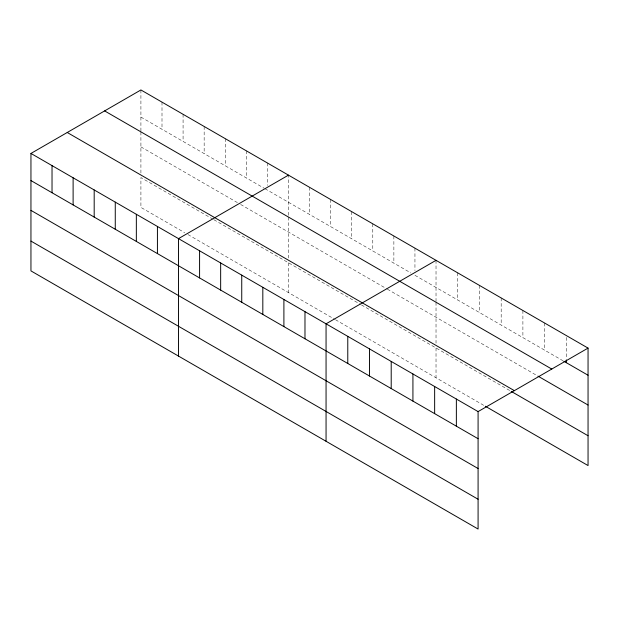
<?xml version="1.0" encoding="UTF-8"?>
<svg xmlns="http://www.w3.org/2000/svg" width="619" height="619" viewBox="0 0 619 619"><rect width="100%" height="100%" fill="white"/><g stroke="black" fill="none" stroke-linecap="round" stroke-linejoin="round"><path stroke-width="0.46" stroke-dasharray="3.1 2.32" d="M140.915 131.05L140.915 89.956M288.469 215.311L288.469 175.146M436.024 301.43L436.024 260.336M140.915 117.084L264.151 188.23M264.963 188.694L410.892 272.948M414.947 275.293L562.988 360.761M140.915 146.889L237.394 202.591M240.636 204.463L386.573 288.717M387.378 289.181L537.099 375.617M213.075 219.258L140.915 177.599L140.915 207.404L184.694 232.682M213.888 219.722L360.629 304.447M361.434 304.912L510.366 390.899M187.944 234.555L334.686 319.272M335.498 319.744L484.476 405.755M566.331 337.44L566.331 358.95M544.612 323.025L544.612 350.153M522.9 310.49L522.9 337.61M501.181 297.948L501.181 325.076M479.462 285.413L479.462 312.533M457.743 272.871L457.743 299.998M436.024 302.366L436.024 343.181M436.024 347.979L436.024 377.783M414.947 248.165L414.947 270.611M393.87 235.994L393.87 263.121M372.785 223.823L372.785 250.95M351.708 211.652L351.708 238.779M330.631 199.488L330.631 226.608M309.554 187.317L309.554 214.437M288.469 217.176L288.469 257.991M288.469 262.789L288.469 292.594M267.393 162.975L267.393 185.421M246.316 150.804L246.316 177.932M225.231 138.633L225.231 165.76M204.154 126.469L204.154 153.589M183.077 114.298L183.077 141.418M162 102.127L162 129.247M140.915 131.986L140.915 173.761"/><path stroke-width="0.93" d="M30.95 153.442L478.085 411.596L478.085 529.044L30.95 270.898L30.95 153.442L140.915 89.956L588.05 348.102L588.05 465.558L485.311 406.234M288.469 175.146L178.504 238.632L178.504 356.087M436.024 260.336L326.058 323.822L326.058 441.27M478.085 411.596L588.05 348.102M563.824 361.241L588.05 375.23M104.626 110.909L551.761 369.056M537.934 376.104L588.05 405.035M67.239 132.497L514.374 390.643M511.201 391.378L588.05 435.745M30.95 180.57L478.085 438.716M30.95 210.375L478.085 468.529M30.95 241.085L478.085 499.239M566.331 359.887L566.331 362.688M456.365 399.054L456.365 426.181M434.646 386.519L434.646 413.639M412.927 373.977L412.927 401.104M391.208 361.442L391.208 388.562M369.489 348.899L369.489 376.027M347.777 336.365L347.777 363.485M304.981 311.651L304.981 338.779M283.897 299.488L283.897 326.608M262.82 287.317L262.82 314.437M241.743 275.146L241.743 302.273M220.658 262.974L220.658 290.102M199.581 250.803L199.581 277.931M157.427 226.461L157.427 253.589M136.342 214.298L136.342 241.418M115.266 202.127L115.266 229.247M94.189 189.956L94.189 217.083M73.112 177.785L73.112 204.912M52.027 165.613L52.027 192.741"/></g></svg>
